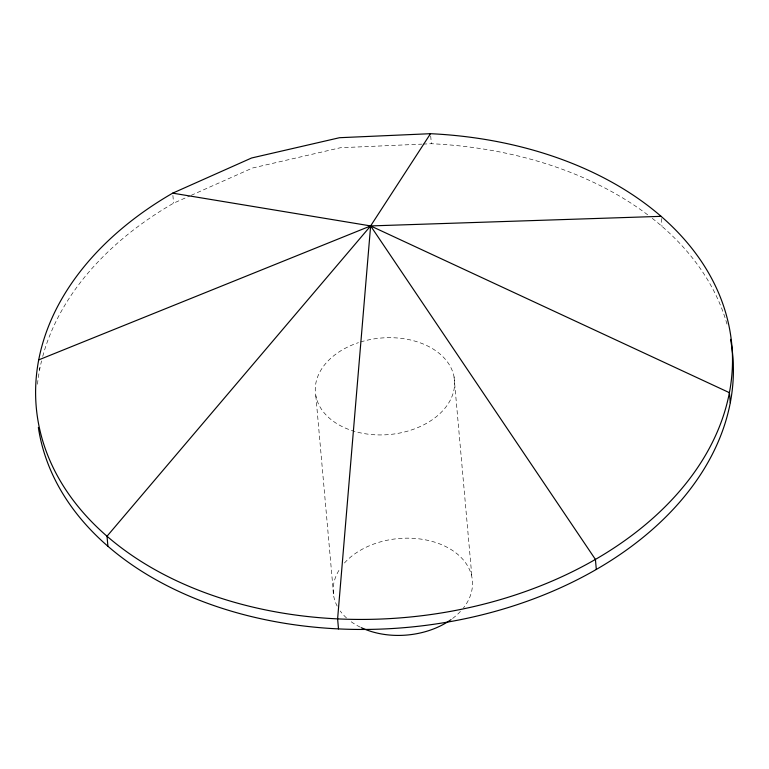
<?xml version="1.0" encoding="UTF-8"?>
<svg xmlns="http://www.w3.org/2000/svg" width="769" height="769" viewBox="0 0 769 769"><rect width="100%" height="100%" fill="white"/><g stroke="black" fill="none" stroke-linecap="round" stroke-linejoin="round"><path stroke-width="0.58" stroke-dasharray="3.85 2.88" d="M42.728 356.412A349.174 242.12 -5.1 0 1 173.583 203.179L190.02 195.855M191.116 195.364L252.492 168.017L340.427 147.735L421.816 144.139M423.008 144.082L431.39 143.716A349.174 242.12 -5.1 0 1 648.565 215.483M661.292 218.559L661.984 226.355M454.066 376.916L471.964 577.404M430.688 135.921L431.39 143.716M315.828 395.699L333.717 596.186M172.89 195.384L173.583 203.179M39.402 367.688L39.594 369.918M344.425 563.023A69.835 48.428 -5.1 0 1 439.061 543.664A69.835 48.428 -5.1 0 1 463.447 607.943M460.468 611.413A69.835 48.428 -5.1 0 1 451.98 618.93M360.257 627.168A69.835 48.428 -5.1 0 1 350.068 620.929M346.531 617.978A69.835 48.428 -5.1 0 1 340.244 611.009M337.197 606.126A69.835 48.428 -5.1 0 1 340.254 568.329M360.565 341.974A69.835 48.428 -5.1 0 1 453.797 390.642A69.835 48.428 -5.1 0 1 341.772 426.391A69.835 48.428 -5.1 0 1 358.46 342.647M37.46 384.25A349.174 242.12 -5.1 0 1 41.555 360.921M652.256 218.329A349.174 242.12 -5.1 0 1 727.705 326.777"/><path stroke-width="1.15" d="M430.496 133.691L339.523 137.709L251.598 157.991L172.689 193.154A349.174 242.12 -5.1 0 0 171.16 578.182A349.174 242.12 -5.1 0 0 705.615 454.912A349.174 242.12 -5.1 0 0 430.496 133.691L370.629 225.923L107.016 536.233L107.91 546.259M38.7 359.892L370.629 225.923L661.09 216.339M172.689 193.154L370.629 225.923L729.406 392.68L730.3 402.706M596.311 569.445L595.417 559.419L370.629 225.923L337.61 618.882L338.504 628.907M451.047 619.612A69.835 48.428 -5.1 0 1 361.295 627.667M730.55 339.36A349.174 242.12 -5.1 0 1 425.238 625.437A349.174 242.12 -5.1 0 1 38.354 427.41"/></g></svg>
